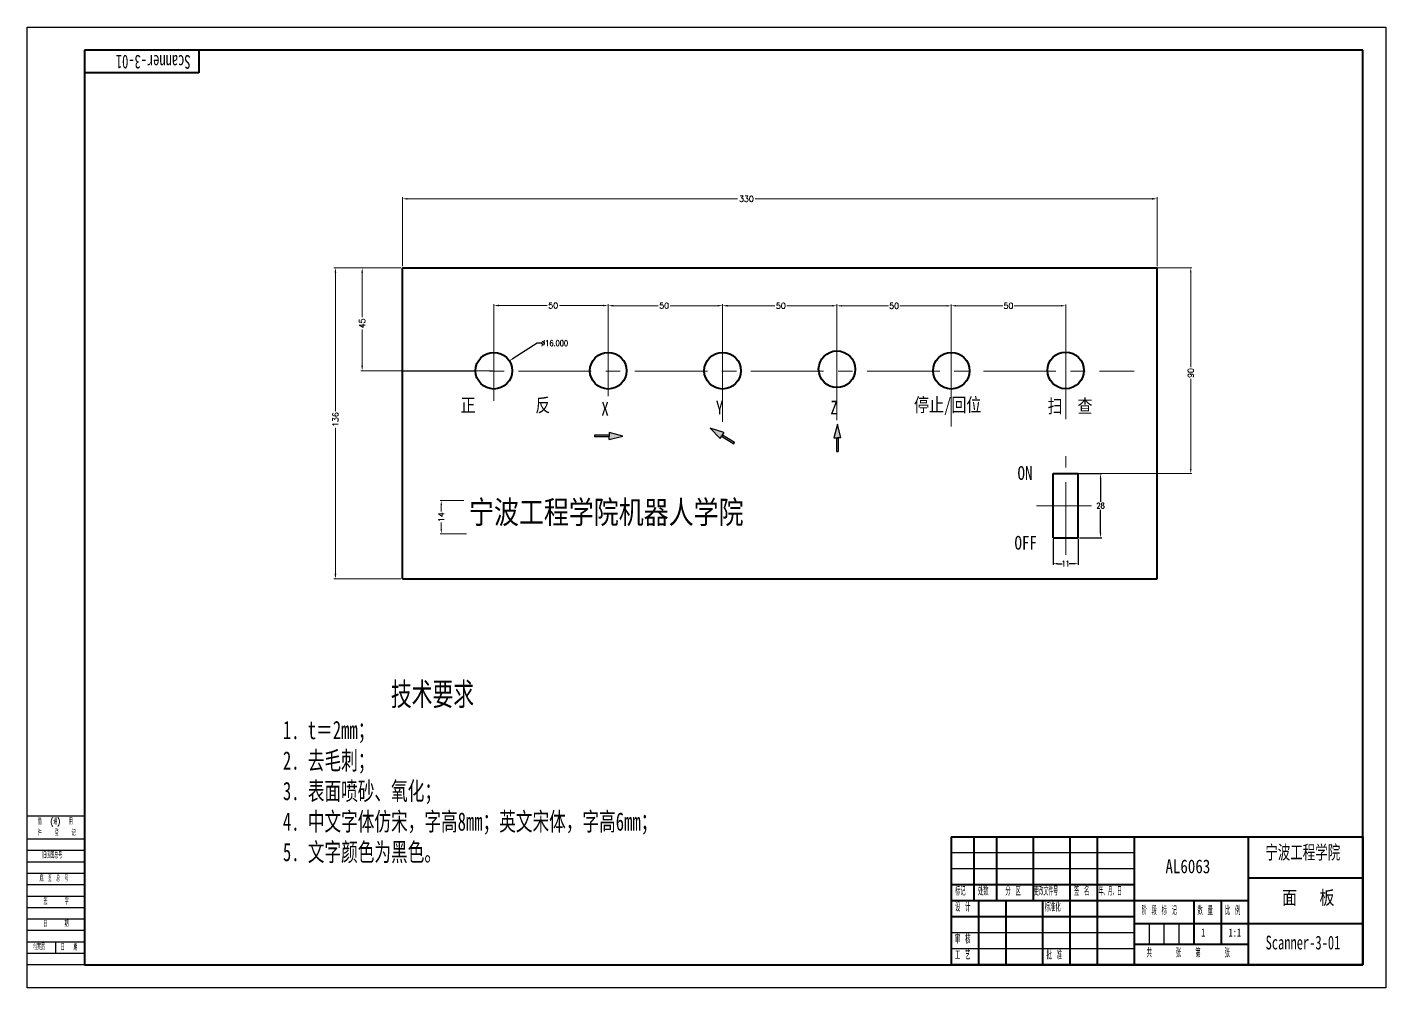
# Model space of a CAD drawing. Header units: millimetres. Extents: x 2888 to 5815, y 11255 to 13746.
# Drawn here: x 2888 to 3482, y 11255 to 11675 of the extents above; entities that cross this region are included whole.
import ezdxf

# ---------------------------------------------------------------- set-up
doc = ezdxf.new("R2010")
doc.units = ezdxf.units.MM
doc.header["$PDMODE"] = 3
doc.header["$PDSIZE"] = 0.3125
doc.linetypes.add('CENTER', pattern=[50.8, 31.75, -6.35, 6.35, -6.35])
doc.linetypes.add('EB_DASHDOT', pattern=[39, 30, -3, 3, -3])
doc.layers.get('0').update_dxf_attribs({"lineweight": 0})
for name, color, linetype, lineweight in [('CAXA0', 7, 'Continuous', 40), ('CAXA1', 1, 'EB_DASHDOT', 15), ('CAXA3', 7, 'Continuous', 25), ('center', 1, 'CENTER', 15), ('dim', 82, 'Continuous', 15), ('粗实线', 7, 'Continuous', 40)]:
    doc.layers.add(name, color=color, linetype=linetype, lineweight=lineweight)
doc.layers.add('尺寸线', color=7, linetype='Continuous')
doc.styles.add('ROMANC', font='romanc.shx', dxfattribs={"bigfont": 'gbcbig.shx'})
doc.styles.get("Standard").update_dxf_attribs({"font": 'txt', "width": 0.8, "bigfont": 'gbcbig.shx'})
doc.styles.add('TextStyle0', font='txt', dxfattribs={"width": 0.599418, "bigfont": 'gbcbig.shx'})
doc.styles.add('TextStyle1', font='txt', dxfattribs={"width": 0.585181, "bigfont": 'gbcbig.shx'})
doc.styles.add('UserTxtStyle1', font='txt', dxfattribs={"width": 0.667, "bigfont": 'gbcbig.shx'})
doc.styles.add('标准', font='txt', dxfattribs={"width": 0.667, "bigfont": 'gbcbig.shx'})
doc.dimstyles.get("Standard").update_dxf_attribs({"dimtxt": 0.15625, "dimasz": 0.1875, "dimexe": 0.18, "dimexo": 0.0625, "dimgap": 0.09, "dimtad": 0, "dimtih": 1, "dimtoh": 1, "dimdec": 3, "dimzin": 0, "dimdsep": 46, "dimtxsty": 'Standard', "dimcen": 0, "dimdle": 0.375, "dimadec": 0, "dimazin": 0, "dimtfac": 1, "dimtdec": 3, "dimtofl": 0, "dimtmove": 0, "dimatfit": 3, "dimfxl": 0, "dimtolj": 1, "dimtzin": 0, "dimarcsym": 0})
doc.dimstyles.new('YanXiu', dxfattribs={"dimtxt": 2.5, "dimasz": 2.2, "dimexe": 0.66, "dimexo": 0.66, "dimgap": 0.66, "dimtad": 0, "dimtoh": 1, "dimdsep": 46, "dimtxsty": 'ROMANC', "dimcen": 0, "dimclrd": 256, "dimclre": 131, "dimclrt": 42, "dimazin": 2, "dimtfac": 1, "dimtofl": 0, "dimtmove": 0, "dimatfit": 3, "dimfxl": 0, "dimlwd": 5, "dimlwe": 5, "dimarcsym": 0})

# ---------------------------------------------------------------- blocks, each defined once
blk = doc.blocks.new('*D1979')
at = {"layer": 'Defpoints', "color": 0, "transparency": 16777216}
for p in [(3192.16, 11553.05), (3142.16, 11524.61), (3192.16, 11524.61)]:
    blk.add_point(p, dxfattribs=at)
at = {"layer": 'dim', "color": 131, "lineweight": 5, "transparency": 16777216}
for p, q in [((3142.16, 11525.27), (3142.16, 11553.71)), ((3192.16, 11525.27), (3192.16, 11553.71))]:
    blk.add_line(p, q, dxfattribs=at)
at = {"layer": 'dim', "lineweight": 5, "transparency": 16777216}
for p, q in [((3144.36, 11553.05), (3163.94, 11553.05)), ((3189.96, 11553.05), (3169.3, 11553.05))]:
    blk.add_line(p, q, dxfattribs=at)
at = {"layer": 'dim', "transparency": 16777216}
for points in [[(3144.36, 11553.41), (3144.36, 11552.68), (3142.16, 11553.05)], [(3189.96, 11553.41), (3189.96, 11552.68), (3192.16, 11553.05)]]:
    blk.add_solid(points, dxfattribs=at)
at = {"layer": 'dim', "color": 42, "transparency": 16777216, "insert": (3166.62, 11553.05), "char_height": 2.5, "attachment_point": 5, "style": 'ROMANC'}
blk.add_mtext('50', dxfattribs=at)
blk = doc.blocks.new('*D1980')
at = {"layer": 'Defpoints', "color": 0, "transparency": 16777216}
for p in [(3242.16, 11553.01), (3242.16, 11525.27), (3192.16, 11501.61)]:
    blk.add_point(p, dxfattribs=at)
at = {"layer": 'dim', "color": 131, "lineweight": 5, "transparency": 16777216}
for p, q in [((3192.16, 11502.27), (3192.16, 11553.67)), ((3242.16, 11525.93), (3242.16, 11553.67))]:
    blk.add_line(p, q, dxfattribs=at)
at = {"layer": 'dim', "lineweight": 5, "transparency": 16777216}
for p, q in [((3194.36, 11553.01), (3214.95, 11553.01)), ((3239.96, 11553.01), (3220.31, 11553.01))]:
    blk.add_line(p, q, dxfattribs=at)
at = {"layer": 'dim', "transparency": 16777216}
for points in [[(3194.36, 11553.38), (3194.36, 11552.65), (3192.16, 11553.01)], [(3239.96, 11553.38), (3239.96, 11552.65), (3242.16, 11553.01)]]:
    blk.add_solid(points, dxfattribs=at)
at = {"layer": 'dim', "color": 42, "transparency": 16777216, "insert": (3217.63, 11553.01), "char_height": 2.5, "attachment_point": 5, "style": 'ROMANC'}
blk.add_mtext('50', dxfattribs=at)
blk = doc.blocks.new('*D1981')
at = {"layer": 'Defpoints', "color": 0, "transparency": 16777216}
for p in [(3142.16, 11553.11), (3092.16, 11524.61), (3142.16, 11524.61)]:
    blk.add_point(p, dxfattribs=at)
at = {"layer": 'dim', "color": 131, "lineweight": 5, "transparency": 16777216}
for p, q in [((3092.16, 11525.27), (3092.16, 11553.77)), ((3142.16, 11525.27), (3142.16, 11553.77))]:
    blk.add_line(p, q, dxfattribs=at)
at = {"layer": 'dim', "lineweight": 5, "transparency": 16777216}
for p, q in [((3094.36, 11553.11), (3115.43, 11553.11)), ((3139.96, 11553.11), (3120.8, 11553.11))]:
    blk.add_line(p, q, dxfattribs=at)
at = {"layer": 'dim', "transparency": 16777216}
for points in [[(3094.36, 11553.47), (3094.36, 11552.74), (3092.16, 11553.11)], [(3139.96, 11553.47), (3139.96, 11552.74), (3142.16, 11553.11)]]:
    blk.add_solid(points, dxfattribs=at)
at = {"layer": 'dim', "color": 42, "transparency": 16777216, "insert": (3118.11, 11553.11), "char_height": 2.5, "attachment_point": 5, "style": 'ROMANC'}
blk.add_mtext('50', dxfattribs=at)
blk = doc.blocks.new('*D1982')
at = {"layer": 'Defpoints', "color": 0, "transparency": 16777216}
for p in [(3052.16, 11569.61), (3034.6, 11524.61), (3092.16, 11524.61)]:
    blk.add_point(p, dxfattribs=at)
at = {"layer": 'dim', "color": 131, "lineweight": 5, "transparency": 16777216}
for p, q in [((3051.5, 11569.61), (3033.94, 11569.61)), ((3091.5, 11524.61), (3033.94, 11524.61))]:
    blk.add_line(p, q, dxfattribs=at)
at = {"layer": 'dim', "lineweight": 5, "transparency": 16777216}
for p, q in [((3034.6, 11567.41), (3034.6, 11548.07)), ((3034.6, 11526.81), (3034.6, 11542.59))]:
    blk.add_line(p, q, dxfattribs=at)
at = {"layer": 'dim', "transparency": 16777216}
for points in [[(3034.23, 11567.41), (3034.96, 11567.41), (3034.6, 11569.61)], [(3034.23, 11526.81), (3034.96, 11526.81), (3034.6, 11524.61)]]:
    blk.add_solid(points, dxfattribs=at)
at = {"layer": 'dim', "color": 42, "transparency": 16777216, "insert": (3034.6, 11545.33), "char_height": 2.5, "attachment_point": 5, "rotation": 90, "style": 'ROMANC'}
blk.add_mtext('45', dxfattribs=at)
blk = doc.blocks.new('*D1983')
at = {"layer": 'Defpoints', "color": 0, "transparency": 16777216}
for p in [(3052.16, 11569.61), (3022.91, 11433.61), (3052.16, 11433.61)]:
    blk.add_point(p, dxfattribs=at)
at = {"layer": 'dim', "color": 131, "lineweight": 5, "transparency": 16777216}
for p, q in [((3051.5, 11569.61), (3022.25, 11569.61)), ((3051.5, 11433.61), (3022.25, 11433.61))]:
    blk.add_line(p, q, dxfattribs=at)
at = {"layer": 'dim', "lineweight": 5, "transparency": 16777216}
for p, q in [((3022.91, 11567.41), (3022.91, 11506.96)), ((3022.91, 11435.81), (3022.91, 11499.57))]:
    blk.add_line(p, q, dxfattribs=at)
at = {"layer": 'dim', "transparency": 16777216}
for points in [[(3022.54, 11567.41), (3023.28, 11567.41), (3022.91, 11569.61)], [(3022.54, 11435.81), (3023.28, 11435.81), (3022.91, 11433.61)]]:
    blk.add_solid(points, dxfattribs=at)
at = {"layer": 'dim', "color": 42, "transparency": 16777216, "insert": (3022.91, 11503.26), "char_height": 2.5, "attachment_point": 5, "rotation": 90, "style": 'ROMANC'}
blk.add_mtext('136', dxfattribs=at)
blk = doc.blocks.new('*D1984')
at = {"layer": 'Defpoints', "color": 0, "transparency": 16777216}
for p in [(3382.16, 11599.77), (3052.16, 11569.61), (3382.16, 11569.61)]:
    blk.add_point(p, dxfattribs=at)
at = {"layer": 'dim', "color": 131, "lineweight": 5, "transparency": 16777216}
for p, q in [((3052.16, 11570.27), (3052.16, 11600.43)), ((3382.16, 11570.27), (3382.16, 11600.43))]:
    blk.add_line(p, q, dxfattribs=at)
at = {"layer": 'dim', "lineweight": 5, "transparency": 16777216}
for p, q in [((3054.36, 11599.77), (3198.72, 11599.77)), ((3379.96, 11599.77), (3206.46, 11599.77))]:
    blk.add_line(p, q, dxfattribs=at)
at = {"layer": 'dim', "transparency": 16777216}
for points in [[(3054.36, 11600.14), (3054.36, 11599.41), (3052.16, 11599.77)], [(3379.96, 11600.14), (3379.96, 11599.41), (3382.16, 11599.77)]]:
    blk.add_solid(points, dxfattribs=at)
at = {"layer": 'dim', "color": 42, "transparency": 16777216, "insert": (3202.59, 11599.77), "char_height": 2.5, "attachment_point": 5, "style": 'ROMANC'}
blk.add_mtext('330', dxfattribs=at)
blk = doc.blocks.new('*D1985')
at = {"layer": 'Defpoints', "color": 0, "transparency": 16777216}
for p in [(3098.91, 11528.91), (3085.42, 11520.3)]:
    blk.add_point(p, dxfattribs=at)
at = {"layer": 'dim', "color": 0, "lineweight": -2, "transparency": 16777216}
for p, q in [((3111.04, 11536.65), (3100.6, 11529.99)), ((3113.04, 11536.65), (3111.04, 11536.65))]:
    blk.add_line(p, q, dxfattribs=at)
at = {"layer": 'dim', "color": 0, "transparency": 16777216}
blk.add_solid([(3100.42, 11530.27), (3100.77, 11529.7), (3098.91, 11528.91)], dxfattribs=at)
at = {"layer": 'dim', "color": 0, "transparency": 16777216, "insert": (3118.71, 11536.65), "char_height": 2.5, "attachment_point": 5}
blk.add_mtext('\\A1;∅16.000', dxfattribs=at)
blk = doc.blocks.new('*D1986')
at = {"layer": 'Defpoints', "color": 0, "transparency": 16777216}
for p in [(3347.66, 11479.61), (3347.66, 11451.61), (3357.4, 11451.61)]:
    blk.add_point(p, dxfattribs=at)
at = {"layer": 'dim', "color": 0, "lineweight": -2, "transparency": 16777216}
for p, q in [((3348.16, 11479.61), (3357.9, 11479.61)), ((3357.4, 11477.61), (3357.4, 11467.36)), ((3357.4, 11453.61), (3357.4, 11463.86)), ((3348.16, 11451.61), (3357.9, 11451.61))]:
    blk.add_line(p, q, dxfattribs=at)
at = {"layer": 'dim', "color": 0, "transparency": 16777216}
for points in [[(3357.07, 11477.61), (3357.73, 11477.61), (3357.4, 11479.61)], [(3357.07, 11453.61), (3357.73, 11453.61), (3357.4, 11451.61)]]:
    blk.add_solid(points, dxfattribs=at)
at = {"layer": 'dim', "color": 0, "transparency": 16777216, "insert": (3357.4, 11465.61), "char_height": 2.5, "attachment_point": 5}
blk.add_mtext('\\A1;28', dxfattribs=at)
blk = doc.blocks.new('*D1987')
at = {"layer": 'Defpoints', "color": 0, "transparency": 16777216}
for p in [(3336.66, 11451.61), (3347.66, 11451.61), (3347.66, 11440.25)]:
    blk.add_point(p, dxfattribs=at)
at = {"layer": 'dim', "color": 0, "lineweight": -2, "transparency": 16777216}
for p, q in [((3336.66, 11451.11), (3336.66, 11439.75)), ((3347.66, 11451.11), (3347.66, 11439.75)), ((3338.66, 11440.25), (3340.66, 11440.25)), ((3345.66, 11440.25), (3343.66, 11440.25))]:
    blk.add_line(p, q, dxfattribs=at)
at = {"layer": 'dim', "color": 0, "transparency": 16777216}
for points in [[(3338.66, 11440.59), (3338.66, 11439.92), (3336.66, 11440.25)], [(3345.66, 11440.59), (3345.66, 11439.92), (3347.66, 11440.25)]]:
    blk.add_solid(points, dxfattribs=at)
at = {"layer": 'dim', "color": 0, "transparency": 16777216, "insert": (3342.16, 11440.25), "char_height": 2.5, "attachment_point": 5}
blk.add_mtext('\\A1;11', dxfattribs=at)
blk = doc.blocks.new('CAXBLOCK1230', base_point=(1092.15, 1364.93))
at = {"layer": 'CAXA3'}
for p, q in [((1092.15, 1429.93), (1067.15, 1429.93)), ((1092.15, 1419.93), (1067.15, 1419.93)), ((1092.15, 1414.93), (1067.15, 1414.93)), ((1092.15, 1409.93), (1067.15, 1409.93)), ((1092.15, 1404.93), (1067.15, 1404.93)), ((1092.15, 1399.93), (1067.15, 1399.93)), ((1092.15, 1394.93), (1067.15, 1394.93)), ((1092.15, 1389.93), (1067.15, 1389.93)), ((1092.15, 1384.93), (1067.15, 1384.93)), ((1092.15, 1379.93), (1067.15, 1379.93)), ((1092.15, 1374.93), (1067.15, 1374.93)), ((1079.65, 1369.93), (1079.65, 1374.93)), ((1092.15, 1369.93), (1067.15, 1369.93)), ((1092.15, 1364.93), (1067.15, 1364.93))]:
    blk.add_line(p, q, dxfattribs=at)
at = {"layer": 'CAXA0', "linetype": 'Continuous', "lineweight": 25, "char_height": 2.6, "attachment_point": 1}
for s, insert, style in [('借  (通)  用', (1071.79, 1428.96), '标准'), ('件   登   记', (1071.79, 1423.97), '标准'), ('旧底图总号', (1073.79, 1414.18), '标准'), ('底 图 总 号', (1072.56, 1404.05), '标准'), ('签    字', (1074.31, 1394.03), '标准'), ('日    期', (1074.22, 1384.18), 'UserTxtStyle1'), ('档案员', (1069.73, 1374.07), '标准'), ('日  期', (1081.85, 1373.93), '标准')]:
    blk.add_mtext(s, dxfattribs=dict(at, insert=insert, style=style))
blk = doc.blocks.new('*D1988')
at = {"layer": 'Defpoints', "color": 0, "transparency": 16777216}
for p in [(3052.16, 11569.61), (3342.16, 11479.61), (3396.85, 11479.61)]:
    blk.add_point(p, dxfattribs=at)
at = {"layer": 'dim', "color": 131, "lineweight": 5, "transparency": 16777216}
for p, q in [((3052.66, 11569.61), (3397.35, 11569.61)), ((3342.66, 11479.61), (3397.35, 11479.61))]:
    blk.add_line(p, q, dxfattribs=at)
at = {"layer": 'dim', "lineweight": 5, "transparency": 16777216}
for p, q in [((3396.85, 11567.61), (3396.85, 11526.13)), ((3396.85, 11481.61), (3396.85, 11521.08))]:
    blk.add_line(p, q, dxfattribs=at)
at = {"layer": 'dim', "transparency": 16777216}
for points in [[(3396.52, 11567.61), (3397.18, 11567.61), (3396.85, 11569.61)], [(3396.52, 11481.61), (3397.18, 11481.61), (3396.85, 11479.61)]]:
    blk.add_solid(points, dxfattribs=at)
at = {"layer": 'dim', "color": 42, "transparency": 16777216, "insert": (3396.85, 11523.61), "char_height": 2.5, "attachment_point": 5, "rotation": 90, "style": 'ROMANC'}
blk.add_mtext('90', dxfattribs=at)
blk = doc.blocks.new('*D1995')
at = {"layer": 'Defpoints', "color": 0, "transparency": 16777216}
for p in [(3079.55, 11467.84), (3069.18, 11453.33), (3080.73, 11453.33)]:
    blk.add_point(p, dxfattribs=at)
at = {"layer": 'dim', "color": 131, "lineweight": 13, "transparency": 16777216}
for p, q in [((3079.05, 11467.84), (3068.68, 11467.84)), ((3080.23, 11453.33), (3068.68, 11453.33))]:
    blk.add_line(p, q, dxfattribs=at)
at = {"layer": 'dim', "lineweight": 13, "transparency": 16777216}
for p, q in [((3069.18, 11465.84), (3069.18, 11462.99)), ((3069.18, 11455.33), (3069.18, 11458.18))]:
    blk.add_line(p, q, dxfattribs=at)
at = {"layer": 'dim', "transparency": 16777216}
for points in [[(3068.85, 11465.84), (3069.51, 11465.84), (3069.18, 11467.84)], [(3068.85, 11455.33), (3069.51, 11455.33), (3069.18, 11453.33)]]:
    blk.add_solid(points, dxfattribs=at)
at = {"layer": 'dim', "color": 42, "transparency": 16777216, "insert": (3069.18, 11460.58), "char_height": 2.5, "attachment_point": 5, "rotation": 90, "style": 'ROMANC'}
blk.add_mtext('14', dxfattribs=at)
blk = doc.blocks.new('*D1996')
at = {"layer": 'Defpoints', "color": 0, "transparency": 16777216}
for p in [(3292.16, 11552.98), (3242.16, 11524.45), (3292.16, 11524.61)]:
    blk.add_point(p, dxfattribs=at)
at = {"layer": 'dim', "color": 131, "lineweight": 13, "transparency": 16777216}
for p, q in [((3242.16, 11524.95), (3242.16, 11553.48)), ((3292.16, 11525.11), (3292.16, 11553.48))]:
    blk.add_line(p, q, dxfattribs=at)
at = {"layer": 'dim', "lineweight": 13, "transparency": 16777216}
for p, q in [((3244.16, 11552.98), (3264.64, 11552.98)), ((3290.16, 11552.98), (3269.69, 11552.98))]:
    blk.add_line(p, q, dxfattribs=at)
at = {"layer": 'dim', "transparency": 16777216}
for points in [[(3244.16, 11553.31), (3244.16, 11552.65), (3242.16, 11552.98)], [(3290.16, 11553.31), (3290.16, 11552.65), (3292.16, 11552.98)]]:
    blk.add_solid(points, dxfattribs=at)
at = {"layer": 'dim', "color": 42, "transparency": 16777216, "insert": (3267.16, 11552.98), "char_height": 2.5, "attachment_point": 5, "style": 'ROMANC'}
blk.add_mtext('50', dxfattribs=at)
blk = doc.blocks.new('*D1997')
at = {"layer": 'Defpoints', "color": 0, "transparency": 16777216}
for p in [(3342.16, 11553.01), (3292.16, 11524.61), (3342.16, 11524.45)]:
    blk.add_point(p, dxfattribs=at)
at = {"layer": 'dim', "color": 131, "lineweight": 13, "transparency": 16777216}
for p, q in [((3292.16, 11525.11), (3292.16, 11553.51)), ((3342.16, 11524.95), (3342.16, 11553.51))]:
    blk.add_line(p, q, dxfattribs=at)
at = {"layer": 'dim', "lineweight": 13, "transparency": 16777216}
for p, q in [((3294.16, 11553.01), (3314.64, 11553.01)), ((3340.16, 11553.01), (3319.69, 11553.01))]:
    blk.add_line(p, q, dxfattribs=at)
at = {"layer": 'dim', "transparency": 16777216}
for points in [[(3294.16, 11553.34), (3294.16, 11552.67), (3292.16, 11553.01)], [(3340.16, 11553.34), (3340.16, 11552.67), (3342.16, 11553.01)]]:
    blk.add_solid(points, dxfattribs=at)
at = {"layer": 'dim', "color": 42, "transparency": 16777216, "insert": (3317.16, 11553.01), "char_height": 2.5, "attachment_point": 5, "style": 'ROMANC'}
blk.add_mtext('50', dxfattribs=at)

msp = doc.modelspace()

# ---------------------------------------------------------------- hatches: boundary and pattern name
at = {"layer": '尺寸线'}
h = msp.add_hatch(color=256, dxfattribs=at)
h.paths.add_polyline_path([(3242.332, 11501.1407), (3240.8599, 11495.2757), (3242.332, 11495.2757)])
h.paths.add_polyline_path([(3242.3599, 11501.2519), (3242.332, 11501.1407), (3242.332, 11495.2757), (3242.3599, 11495.2757), (3243.8785, 11495.2757)])
h.paths.add_polyline_path([(3242.332, 11495.2757), (3241.9599, 11495.2757), (3241.9599, 11489.3076), (3242.332, 11489.3076)])
h.paths.add_polyline_path([(3242.7599, 11495.2757), (3242.3599, 11495.2757), (3242.332, 11495.2757), (3242.332, 11489.3076), (3242.7599, 11489.3076)])
h = msp.add_hatch(color=256, dxfattribs=at)
h.paths.add_polyline_path([(3142.1646, 11496.4376), (3136.2378, 11496.4376), (3136.2378, 11495.6376), (3142.1646, 11495.6376)])
h.paths.add_polyline_path([(3142.5564, 11496.0376), (3142.5564, 11496.4376), (3142.1646, 11496.4376), (3142.1646, 11495.6376), (3142.5564, 11495.6376)])
h.paths.add_polyline_path([(3148.5326, 11496.0376), (3142.5564, 11497.5376), (3142.5564, 11496.0376), (3142.5564, 11494.519)])
h = msp.add_hatch(color=256, dxfattribs=at)
h.paths.add_polyline_path([(3191.9756, 11495.7531), (3197.0104, 11492.626), (3197.4325, 11493.3056), (3192.3977, 11496.4326)])
h.paths.add_polyline_path([(3191.8538, 11496.2996), (3191.6428, 11495.9598), (3191.9756, 11495.7531), (3192.3977, 11496.4326), (3192.0649, 11496.6394)])
h.paths.add_polyline_path([(3186.7771, 11499.4527), (3191.0624, 11495.0253), (3191.8538, 11496.2996), (3192.6551, 11497.5897)])

# ---------------------------------------------------------------- linework, layer by layer
at = {"layer": 'CAXA0', "linetype": 'Continuous'}
for p, q in [((3472.1311, 11664.8099), (2913.1311, 11664.8099)), ((2913.1311, 11664.8099), (2913.1311, 11264.8099)), ((3472.1311, 11264.8099), (3472.1311, 11664.8099)), ((3292.1311, 11320.8099), (3292.1311, 11264.8099)), ((3292.1311, 11320.8099), (3472.1311, 11320.8099)), ((3302.1311, 11292.8099), (3302.1311, 11320.8099)), ((3312.1311, 11292.8099), (3312.1311, 11320.8099)), ((3328.1311, 11292.8099), (3328.1311, 11320.8099)), ((3344.1311, 11292.8099), (3344.1311, 11320.8099)), ((3356.1311, 11292.8099), (3356.1311, 11320.8099)), ((3372.1311, 11320.8099), (3372.1311, 11264.8099)), ((3422.1311, 11264.8099), (3422.1311, 11320.8099)), ((3472.1311, 11320.8099), (3472.1311, 11264.8099)), ((3372.1311, 11299.8099), (3292.1311, 11299.8099)), ((3472.1311, 11302.8099), (3422.1311, 11302.8099)), ((3422.1311, 11292.8099), (3292.1311, 11292.8099)), ((3304.1311, 11264.8099), (3304.1311, 11292.8099)), ((3316.1311, 11264.8099), (3316.1311, 11292.8099)), ((3332.1311, 11264.8099), (3332.1311, 11292.8099)), ((3344.1311, 11264.8099), (3344.1311, 11292.8099)), ((3356.1311, 11264.8099), (3356.1311, 11292.8099)), ((3398.1311, 11292.8099), (3398.1311, 11273.8099)), ((3410.1311, 11292.8099), (3410.1311, 11273.8099)), ((3372.1311, 11285.8099), (3292.1311, 11285.8099)), ((3422.1311, 11282.8099), (3372.1311, 11282.8099)), ((3472.1311, 11282.8099), (3422.1311, 11282.8099)), ((3422.1311, 11273.8099), (3372.1311, 11273.8099)), ((2913.1311, 11264.8099), (3472.1311, 11264.8099)), ((3472.1311, 11264.8099), (3292.1311, 11264.8099))]:
    msp.add_line(p, q, dxfattribs=at)
at = {"layer": 'CAXA0'}
for p, q in [((2963.1311, 11664.8099), (2963.1311, 11654.8099)), ((2963.1311, 11654.8099), (2913.1311, 11654.8099))]:
    msp.add_line(p, q, dxfattribs=at)
at = {"layer": 'CAXA3', "linetype": 'Continuous', "lineweight": 25}
for p, q in [((2888.1311, 11674.8099), (3482.1311, 11674.8099)), ((2888.1311, 11254.8099), (2888.1311, 11674.8099)), ((3482.1311, 11674.8099), (3482.1311, 11254.8099)), ((3372.1311, 11313.8099), (3292.1311, 11313.8099)), ((3372.1311, 11306.8099), (3292.1311, 11306.8099)), ((3378.6311, 11282.8099), (3378.6311, 11273.8099)), ((3385.1311, 11282.8099), (3385.1311, 11273.8099)), ((3391.6311, 11282.8099), (3391.6311, 11273.8099)), ((3372.1311, 11278.8099), (3292.1311, 11278.8099)), ((3372.1311, 11271.8099), (3292.1311, 11271.8099)), ((3482.1311, 11254.8099), (2888.1311, 11254.8099))]:
    msp.add_line(p, q, dxfattribs=at)
at = {"layer": 'center', "linetype": 'CENTER'}
for p, q in [((3342.1646, 11503.4849), (3342.1646, 11543.3498)), ((3092.1646, 11511.4636), (3092.1646, 11538.6058)), ((3142.1646, 11513.5324), (3142.1646, 11538.6058)), ((3242.1646, 11502.9858), (3242.1646, 11539.2658)), ((3292.1646, 11500.1631), (3292.1646, 11540.1619)), ((3192.1646, 11512.6747), (3192.1646, 11532.6071)), ((3052.1646, 11524.4504), (3372.1646, 11524.4504)), ((3342.1646, 11444.1715), (3342.1646, 11487.3103)), ((3329.349, 11465.6071), (3353.4077, 11465.6071))]:
    msp.add_line(p, q, dxfattribs=at)
at = {"layer": '尺寸线'}
for p, q in [((3242.3599, 11501.2519), (3240.8599, 11495.2757)), ((3243.8785, 11495.2757), (3242.3599, 11501.2519)), ((3142.5564, 11496.4376), (3136.2378, 11496.4376)), ((3136.2378, 11496.4376), (3136.2378, 11495.6376)), ((3142.5564, 11495.6376), (3136.2378, 11495.6376)), ((3148.5326, 11496.0376), (3142.5564, 11497.5376)), ((3142.5564, 11497.5376), (3142.5564, 11496.0376)), ((3142.5564, 11494.519), (3142.5564, 11496.0376)), ((3142.5564, 11494.519), (3148.5326, 11496.0376)), ((3186.7771, 11499.4527), (3191.0624, 11495.0253)), ((3192.6551, 11497.5897), (3186.7771, 11499.4527)), ((3191.0624, 11495.0253), (3191.8538, 11496.2996)), ((3191.6428, 11495.9598), (3197.0104, 11492.626)), ((3192.6551, 11497.5897), (3191.8538, 11496.2996)), ((3192.0649, 11496.6394), (3197.4325, 11493.3056)), ((3240.8599, 11495.2757), (3242.3599, 11495.2757)), ((3241.9599, 11495.2757), (3241.9599, 11489.3076)), ((3243.8785, 11495.2757), (3242.3599, 11495.2757)), ((3242.7599, 11495.2757), (3242.7599, 11489.3076)), ((3197.0104, 11492.626), (3197.4325, 11493.3056)), ((3241.9599, 11489.3076), (3242.7599, 11489.3076))]:
    msp.add_line(p, q, dxfattribs=at)
at = {"layer": '粗实线'}
for p, q in [((3052.1646, 11569.6071), (3382.1646, 11569.6071)), ((3052.1646, 11433.6071), (3052.1646, 11569.6071)), ((3382.1646, 11433.6071), (3382.1646, 11569.6071)), ((3336.6646, 11479.6071), (3347.6646, 11479.6071)), ((3336.6646, 11451.6071), (3336.6646, 11479.6071)), ((3347.6646, 11451.6071), (3347.6646, 11479.6071)), ((3336.6646, 11451.6071), (3347.6646, 11451.6071)), ((3052.1646, 11433.6071), (3382.1646, 11433.6071))]:
    msp.add_line(p, q, dxfattribs=at)
for centre in [(3092.1646, 11524.6071), (3142.1646, 11524.6071), (3192.1646, 11524.6071), (3242.1646, 11525.2671), (3292.1646, 11524.6071), (3342.1646, 11524.7409)]:
    msp.add_circle(centre, 8, dxfattribs=at)

# ---------------------------------------------------------------- block references
at = {"layer": 'CAXA0'}
msp.add_blockref('CAXBLOCK1230', (2913.1311, 11264.8099), dxfattribs=at)

# ---------------------------------------------------------------- texts
at = {"lineweight": 40, "attachment_point": 1}
for s, insert, char_height, width in [('{\\fSTFangsong|b0|i0|c134|p2;正        反 }', (3077.6293, 11512.5728), 6, 74.618352), ('{\\fSTFangsong|b0|i0|c134|p2;停止/回位}', (3275.8501, 11512.6912), 6, 75.932849), ('{\\fSTFangsong|b0|i0|c134|p2; 扫  查}', (3330.9925, 11512.1716), 6, 74.618352), ('{\\fSTFangsong|b0|i0|c134|p2;宁波工程学院机器人学院}', (3081.2954, 11467.7513), 10, 165.278757)]:
    msp.add_mtext(s, dxfattribs=dict(at, insert=insert, char_height=char_height, width=width))
at = {"char_height": 6, "attachment_point": 1}
for s, insert, width in [('{\\fSimSun|b0|i0|c134|p2;   X }', (3129.3609, 11510.9764), 73.797623), ('{\\fSimSun|b0|i0|c134|p2;   Y }', (3179.4083, 11511.4959), 73.797623), ('{\\fSimSun|b0|i0|c134|p2;   Z }', (3229.5076, 11511.4959), 73.797623), ('{\\fSimSun|b0|i0|c134|p2; ON}', (3317.8369, 11482.8891), 74.618352), ('{\\fSimSun|b0|i0|c134|p2; OFF}', (3316.5125, 11452.3901), 76.213092)]:
    msp.add_mtext(s, dxfattribs=dict(at, insert=insert, width=width))
at = {"layer": 'CAXA0', "color": 3, "linetype": 'Continuous', "lineweight": 25, "insert": (2959.5797, 11656.6112), "char_height": 6, "attachment_point": 1, "rotation": 180, "style": '标准'}
msp.add_mtext('{\\fFangSong_GB2312|b0|i0|c134|p0;Scanner-3-01}', dxfattribs=at)
at = {"layer": 'CAXA0', "color": 3, "linetype": 'Continuous', "lineweight": -3, "char_height": 6, "attachment_point": 1, "style": '标准'}
for s, insert in [('{\\fSTFangsong|b0|i0|c134|p2;宁波工程学院}', (3429.4376, 11317.072)), ('{\\fSimSun|b0|i0|c134|p2;\\W0.8;AL6063}', (3385.7868, 11310.9165)), ('{\\fSTFangsong|b0|i0|c134|p2;\\W0.8;面   板}', (3436.7515, 11297.2708)), ('{\\fSTFangsong|b0|i0|c134|p2;Scanner-3-01}', (3429.5706, 11277.6006))]:
    msp.add_mtext(s, dxfattribs=dict(at, insert=insert))
at = {"layer": 'CAXA0', "color": 3, "char_height": 3.5, "attachment_point": 1}
for s, insert, style in [('标记', (3293.7579, 11298.7074), '标准'), ('处数', (3303.7579, 11298.7074), '标准'), ('分 区', (3315.7833, 11298.7074), '标准'), ('更改文件号', (3328.3493, 11298.7074), 'TextStyle0'), ('签 名', (3345.7833, 11298.7074), '标准'), ('年、月、日', (3356.5238, 11298.7074), 'TextStyle1'), ('设 计', (3293.7833, 11291.7074), '标准'), ('标准化', (3332.9837, 11291.7074), '标准'), ('阶 段 标 记', (3375.2859, 11290.2074), '标准'), ('数 量', (3399.7833, 11290.2074), '标准'), ('比 例', (3411.7833, 11290.2074), '标准'), ('审 核', (3293.7833, 11277.7074), '标准'), ('工 艺', (3293.7833, 11270.7074), '标准'), ('批 准', (3333.7833, 11270.7074), '标准'), ('共     张   第     张', (3377.5402, 11271.7074), '标准')]:
    msp.add_mtext(s, dxfattribs=dict(at, insert=insert, style=style))
at = {"layer": 'CAXA0', "insert": (3293.7833, 11291.7074), "char_height": 3.5, "attachment_point": 1, "style": '标准'}
msp.add_mtext('设 计', dxfattribs=at)
at = {"layer": 'CAXA1', "color": 3, "lineweight": 25, "char_height": 3.5, "attachment_point": 1, "style": '标准'}
for s, insert in [('{\\fFangSong_GB2312|b0|i0|c134|p0;1}', (3401.3824, 11280.7074)), ('\\fFangSong_GB2312|b0|i0|p0;1:1', (3413.3824, 11280.7074))]:
    msp.add_mtext(s, dxfattribs=dict(at, insert=insert))
at = {"layer": 'CAXA3', "color": 3, "linetype": 'Continuous', "lineweight": 25, "insert": (2999.9402, 11388.2036), "char_height": 8, "attachment_point": 1, "style": '标准'}
msp.add_mtext('{\\fSTFangsong|b0|i0|c134|p2;             \\H1.25x;技术要求\\P\\H0.8x;1. t＝2mm；\\P2. 去毛刺；\\P3. 表面喷砂、氧化；\\P4. 中文字体仿宋，字高8mm；英文宋体，字高6mm；\\P5. 文字颜色为黑色。}', dxfattribs=at)

# ---------------------------------------------------------------- dimensions: what is measured, and where the dimension line sits
at = {"layer": 'dim', "color": 3}
for base, p1, p2, picture, middle in [((3382.1646, 11599.772), (3052.1646, 11569.6071), (3382.1646, 11569.6071), '*D1984', (3202.5895, 11599.772)), ((3142.1646, 11553.1068), (3092.1646, 11524.6071), (3142.1646, 11524.6071), '*D1981', (3118.1117, 11553.1068)), ((3192.1646, 11553.0455), (3142.1646, 11524.6071), (3192.1646, 11524.6071), '*D1979', (3166.6208, 11553.0455)), ((3242.1646, 11553.0143), (3192.1646, 11501.6071), (3242.1646, 11525.2671), '*D1980', (3217.6307, 11553.0143))]:
    dim = msp.add_linear_dim(base=base, p1=p1, p2=p2, dimstyle='YanXiu', dxfattribs=at)
    dim.commit()
    dim.dimension.update_dxf_attribs({"geometry": picture, "text_midpoint": middle, "dimtype": 160})
for base, p2, picture, middle in [((3022.9099, 11433.6071), (3052.1646, 11433.6071), '*D1983', (3022.9099, 11503.2645)), ((3034.5983, 11524.6071), (3092.1646, 11524.6071), '*D1982', (3034.5983, 11545.3311))]:
    dim = msp.add_linear_dim(base=base, p1=(3052.1646, 11569.6071), p2=p2, angle=90, dimstyle='YanXiu', dxfattribs=at)
    dim.commit()
    dim.dimension.update_dxf_attribs({"geometry": picture, "text_midpoint": middle, "dimtype": 160})
at = {"layer": 'dim'}
dim = msp.add_linear_dim(base=(3396.8507, 11479.6071), p1=(3052.1646, 11569.6071), p2=(3342.1646, 11479.6071), angle=90, dimstyle='YanXiu', override={"dimasz": 2, "dimexe": 0.49975, "dimexo": 0.49975, "dimgap": 0.49975}, dxfattribs=at)
dim.commit()
dim.dimension.update_dxf_attribs({"geometry": '*D1988', "text_midpoint": (3396.8507, 11523.6071), "dimtype": 160})
for base, p1, p2, picture, middle in [((3292.1646, 11552.9785), (3242.1646, 11524.4504), (3292.1646, 11524.6071), '*D1996', (3267.1646, 11552.9785)), ((3342.1646, 11553.0079), (3292.1646, 11524.6071), (3342.1646, 11524.4504), '*D1997', (3317.1646, 11553.0079))]:
    dim = msp.add_linear_dim(base=base, p1=p1, p2=p2, dimstyle='YanXiu', override={"dimasz": 2, "dimexe": 0.49975, "dimexo": 0.49975, "dimgap": 0.49975, "dimlwd": 13, "dimlwe": 13}, dxfattribs=at)
    dim.commit()
    dim.dimension.update_dxf_attribs({"geometry": picture, "text_midpoint": middle})
dim = msp.add_diameter_dim_2p(p1=(3085.4203, 11520.3043), p2=(3098.909, 11528.9099), dimstyle='Standard', override={"dimtxt": 2.5, "dimasz": 2, "dimexe": 0.49975, "dimexo": 0.49975, "dimgap": 0.49975}, dxfattribs=at)
dim.commit()
dim.dimension.update_dxf_attribs({"geometry": '*D1985', "text_midpoint": (3118.7064, 11536.6493), "dimtype": 163})
for base, p1, p2, text, dimstyle, override, picture, middle in [((3357.4014, 11451.6071), (3347.6646, 11479.6071), (3347.6646, 11451.6071), '28', 'Standard', {"dimtxt": 2.5, "dimasz": 2, "dimexe": 0.49975, "dimexo": 0.49975, "dimgap": 0.49975}, '*D1986', (3357.4014, 11465.6071)), ((3069.1815, 11453.3301), (3079.5482, 11467.8394), (3080.7296, 11453.3301), '14', 'YanXiu', {"dimasz": 2, "dimexe": 0.49975, "dimexo": 0.49975, "dimgap": 0.49975, "dimlwd": 13, "dimlwe": 13}, '*D1995', (3069.1815, 11460.5847))]:
    dim = msp.add_linear_dim(base=base, p1=p1, p2=p2, angle=90, text=text, dimstyle=dimstyle, override=override, dxfattribs=at)
    dim.commit()
    dim.dimension.update_dxf_attribs({"geometry": picture, "text_midpoint": middle})
dim = msp.add_linear_dim(base=(3347.6646, 11440.254), p1=(3336.6646, 11451.6071), p2=(3347.6646, 11451.6071), text='11', dimstyle='Standard', override={"dimtxt": 2.5, "dimasz": 2, "dimexe": 0.49975, "dimexo": 0.49975, "dimgap": 0.49975}, dxfattribs=at)
dim.commit()
dim.dimension.update_dxf_attribs({"geometry": '*D1987', "text_midpoint": (3342.1646, 11440.254)})

doc.saveas('drawing.dxf')
